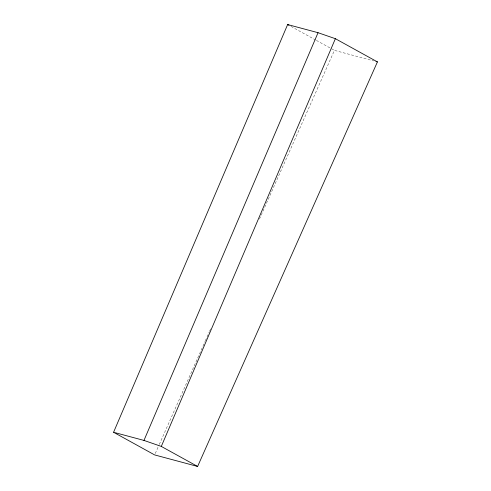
<?xml version="1.0" encoding="UTF-8"?>
<svg xmlns="http://www.w3.org/2000/svg" width="491" height="491" viewBox="0 0 491 491"><rect width="100%" height="100%" fill="white"/><g stroke="black" fill="none" stroke-linecap="round" stroke-linejoin="round"><path stroke-width="0.37" stroke-dasharray="2.46 1.84" d="M155.254 453.518L158.986 445.122M159.299 444.423L205.029 341.533M205.336 340.834L209.381 331.732M209.694 331.032L210.627 328.933M259.469 219.047L334.439 50.364L373.841 60.933M290.991 26.391L315.725 40.041M316.394 40.409L334.439 50.364"/><path stroke-width="0.74" d="M113.574 432.27L287.646 24.55L318.045 32.701L335.378 38.697L377.426 61.897L197.615 466.45L154.634 454.918L113.574 432.27L143.967 440.421L161.3 446.417L197.615 466.45M143.967 440.421L318.045 32.701M161.3 446.417L335.378 38.697M375.989 61.51L377.426 61.897M287.646 24.55L288.984 25.287"/></g></svg>
